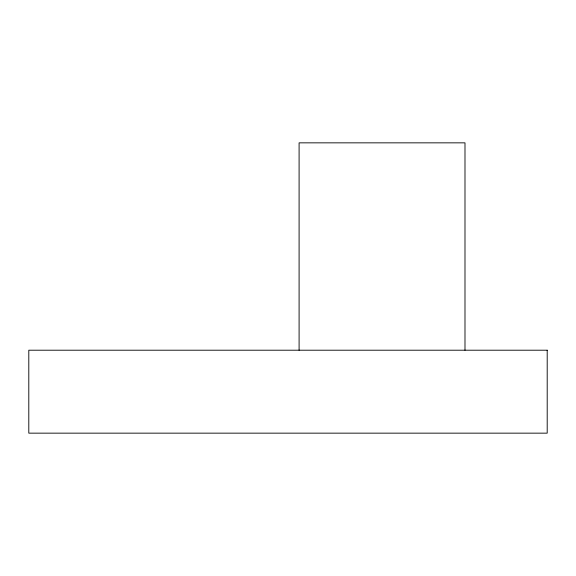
<?xml version="1.0" encoding="UTF-8"?>
<svg xmlns="http://www.w3.org/2000/svg" width="576" height="576" viewBox="0 0 576 576"><rect width="100%" height="100%" fill="white"/><g stroke="black" fill="none" stroke-linecap="round" stroke-linejoin="round"><path stroke-width="0.86" d="M464.99 350.208L464.99 142.848L299.095 142.848L299.095 350.208M547.2 350.208L28.8 350.208L28.8 433.152L547.2 433.152L547.2 350.208"/></g></svg>
